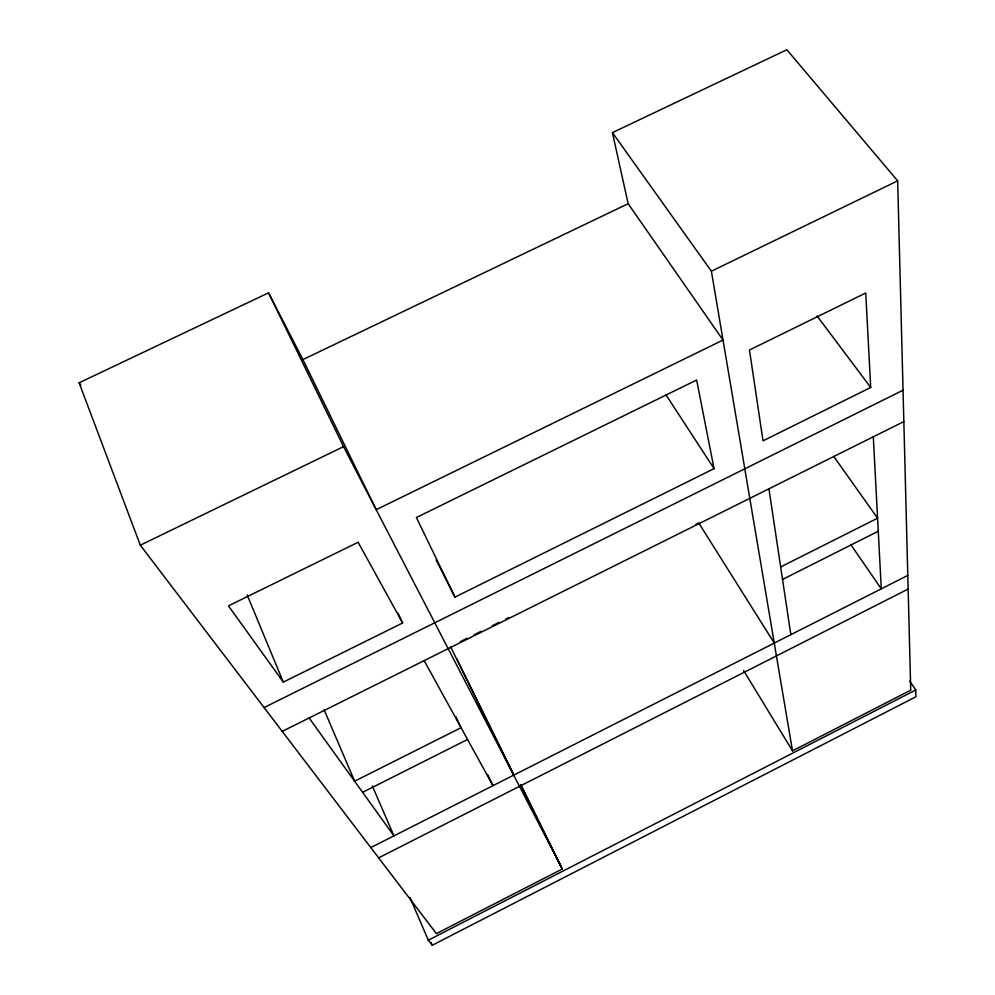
<?xml version="1.0" encoding="UTF-8"?>
<svg xmlns="http://www.w3.org/2000/svg" width="995" height="995" viewBox="0 0 995 995"><rect width="100%" height="100%" fill="white"/><g stroke="black" fill="none" stroke-linecap="round" stroke-linejoin="round"><path stroke-width="1.49" d="M409.928 897.378L428.298 940.2L432.24 945.25L915.885 696.786L915.748 689.97L909.729 681.028M520.845 784.806L562.299 869.008L436.395 933.621L140.307 545.198L79.115 382.801L268.563 292.828L302.903 359.593L376.185 509.701L723.029 340.054L628.144 203.714L612.422 132.621L786.846 49.75L897.664 180.841L910.736 690.182L792.493 750.864L743.588 670.506M428.298 940.2L915.748 689.97M378.635 857.852L908.136 589.065M370.812 847.591L907.788 575.408M782.543 579.451L878.262 531.243M362.615 792.318L467.55 739.472M780.665 566.939L877.578 518.208L833.81 456.518M460.2 641.713L467.14 638.255M474.068 634.81L480.995 631.352M492.09 625.818L499.03 622.372M505.957 618.915L508.731 617.534M695.915 524.253L698.689 522.86L774.272 643.093M282.232 731.375L903.846 421.581M870.7 387.465L763.016 440.835L749.471 350.004L865.737 292.99L870.7 387.465L817.094 315.987M402.639 622.969L358.125 542.263L228.452 605.856L283.326 682.122L402.639 622.969L397.975 613.181M454.939 597.124L714.062 468.645L696.637 380.028L416.395 517.512L454.939 597.124L436.171 559.874M264.073 707.569L903.037 390.227M140.307 545.198L343.536 446.643L562.299 869.008M792.493 750.864L711.388 271.2L897.664 180.841M302.903 359.593L628.144 203.714M309.122 717.98L393.945 835.875L372.354 785.988M612.422 132.621L711.388 271.2M79.115 382.801L80.906 385.339M850.638 544.402L881.284 588.841L873.299 436.805M665.842 394.592L714.062 468.645M424.156 660.643L492.998 785.664L487.637 774.545M520.696 784.707L561.205 866.993M456.817 658.852L514.042 775.267M450.499 646.551L513.694 775.167M268.563 292.828L343.536 446.643M455.722 716.549L461.071 727.681L354.63 781.212L324.121 709.758M431.022 942.414L432.24 945.25M247.183 594.998L283.326 682.122M768.936 488.806L790.838 634.686"/></g></svg>
